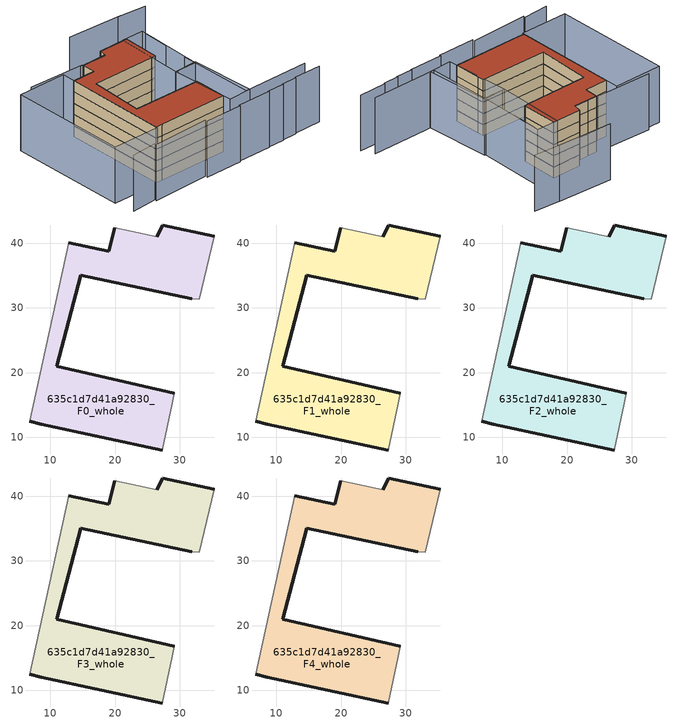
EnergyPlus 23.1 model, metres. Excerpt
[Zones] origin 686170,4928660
635c1d7d41a92830_F0_whole
 floor ground (EU_floor_Construction): 27.29,8.05 28.82,15.25 29.16,16.85 10.99,20.99 14.7,35.02 31.83,31.43 32.98,31.34 35.31,41.09 27.35,42.81 26.44,41 22.54,41.82 19.95,42.36 19.05,38.78 12.85,40.07 6.85,12.53 8.62,12.01 z0
 wall outside (EU_wall_Construction): 26.44,41 27.35,42.81 35.31,41.09 / 31.83,31.43 14.7,35.02 10.99,20.99 29.16,16.85 / 27.29,8.05 8.62,12.01 6.85,12.53 / 12.85,40.07 19.05,38.78 19.95,42.36 z0:3
 wall adiabatic (EU_wall_Construction): 19.95,42.36 22.54,41.82 26.44,41 / 35.31,41.09 32.98,31.34 31.83,31.43 / 29.16,16.85 28.82,15.25 27.29,8.05 / 6.85,12.53 12.85,40.07 z0:3
635c1d7d41a92830_F1_whole
 floor to 635c1d7d41a92830_F0_whole (EU_floor_Construction): 27.29,8.05 28.82,15.25 29.16,16.85 10.99,20.99 14.7,35.02 31.83,31.43 32.98,31.34 35.31,41.09 27.35,42.81 26.44,41 22.54,41.82 19.95,42.36 19.05,38.78 12.85,40.07 6.85,12.53 8.62,12.01 z3
 wall outside (EU_wall_Construction): 26.44,41 27.35,42.81 35.31,41.09 / 31.83,31.43 14.7,35.02 10.99,20.99 29.16,16.85 / 27.29,8.05 8.62,12.01 6.85,12.53 / 12.85,40.07 19.05,38.78 19.95,42.36 z3:6
 wall adiabatic (EU_wall_Construction): 19.95,42.36 22.54,41.82 26.44,41 / 35.31,41.09 32.98,31.34 31.83,31.43 / 29.16,16.85 28.82,15.25 27.29,8.05 / 6.85,12.53 12.85,40.07 z3:6
635c1d7d41a92830_F2_whole
 floor to 635c1d7d41a92830_F1_whole (EU_floor_Construction): 27.29,8.05 28.82,15.25 29.16,16.85 10.99,20.99 14.7,35.02 31.83,31.43 32.98,31.34 35.31,41.09 27.35,42.81 26.44,41 22.54,41.82 19.95,42.36 19.05,38.78 12.85,40.07 6.85,12.53 8.62,12.01 z6
 wall outside (EU_wall_Construction): 26.44,41 27.35,42.81 35.31,41.09 / 31.83,31.43 14.7,35.02 10.99,20.99 29.16,16.85 / 27.29,8.05 8.62,12.01 6.85,12.53 / 12.85,40.07 19.05,38.78 19.95,42.36 z6:9
 wall adiabatic (EU_wall_Construction): 19.95,42.36 22.54,41.82 26.44,41 / 35.31,41.09 32.98,31.34 31.83,31.43 / 29.16,16.85 28.82,15.25 27.29,8.05 / 6.85,12.53 12.85,40.07 z6:9
635c1d7d41a92830_F3_whole
 floor to 635c1d7d41a92830_F2_whole (EU_floor_Construction): 27.29,8.05 28.82,15.25 29.16,16.85 10.99,20.99 14.7,35.02 31.83,31.43 32.98,31.34 35.31,41.09 27.35,42.81 26.44,41 22.54,41.82 19.95,42.36 19.05,38.78 12.85,40.07 6.85,12.53 8.62,12.01 z9
 wall outside (EU_wall_Construction): 26.44,41 27.35,42.81 35.31,41.09 / 31.83,31.43 14.7,35.02 10.99,20.99 29.16,16.85 / 27.29,8.05 8.62,12.01 6.85,12.53 / 12.85,40.07 19.05,38.78 19.95,42.36 z9:12
 wall adiabatic (EU_wall_Construction): 19.95,42.36 22.54,41.82 26.44,41 / 35.31,41.09 32.98,31.34 31.83,31.43 / 29.16,16.85 28.82,15.25 27.29,8.05 / 6.85,12.53 12.85,40.07 z9:12
635c1d7d41a92830_F4_whole
 floor to 635c1d7d41a92830_F3_whole (EU_floor_Construction): 27.29,8.05 28.82,15.25 29.16,16.85 10.99,20.99 14.7,35.02 31.83,31.43 32.98,31.34 35.31,41.09 27.35,42.81 26.44,41 22.54,41.82 19.95,42.36 19.05,38.78 12.85,40.07 6.85,12.53 8.62,12.01 z12
 wall outside (EU_wall_Construction): 26.44,41 27.35,42.81 35.31,41.09 / 31.83,31.43 14.7,35.02 10.99,20.99 29.16,16.85 / 27.29,8.05 8.62,12.01 6.85,12.53 / 12.85,40.07 19.05,38.78 19.95,42.36 z12:15
 wall adiabatic (EU_wall_Construction): 19.95,42.36 22.54,41.82 26.44,41 / 35.31,41.09 32.98,31.34 31.83,31.43 / 29.16,16.85 28.82,15.25 27.29,8.05 / 6.85,12.53 12.85,40.07 z12:15
 roof outside (EU_roof_Construction): 35.31,41.09 32.98,31.34 31.83,31.43 14.7,35.02 10.99,20.99 29.16,16.85 28.82,15.25 27.29,8.05 8.62,12.01 6.85,12.53 12.85,40.07 19.05,38.78 19.95,42.36 22.54,41.82 26.44,41 27.35,42.81 z15
shading: 34.93,0.86 39.52,-0.13 / 43.68,-0.61 50.96,-2.19 / 15.7,4.39 25.91,2.32 / 39.41,0.05 43.63,-0.87 / 25.96,2.58 35.08,0.67 / 0.36,7.93 15.81,4.99 / -6.47,9.5 0.44,8.42 / 50.11,1.27 32.15,5.01 / 32.15,5.01 36.39,25.36 / 37.97,31.96 39.81,38.79 / 49.84,46.14 42.27,48.3 / 26.45,40.76 19.2,42.55 / 42.95,48.26 28.25,52.09 / 19.73,42.66 4.78,46.31 / 33.14,4.8 26.87,5.84 / 26.87,5.84 29.76,23.28 / 29.76,23.28 36.03,22.24 / 36.03,22.24 33.14,4.8 / 13.62,43.61 6.77,12.18 / 6.77,12.18 -6.08,14.98 / -6.08,14.98 0.76,46.41 / 0.76,46.41 13.62,43.61 / 40.15,40.04 35.68,21.88 / 35.68,21.88 29.83,23.32 / 29.83,23.32 34.3,41.48 / 34.3,41.48 40.15,40.04 z0:15
[Building]
EU S2 Campaign: North Axis=0; Terrain=City; Solar Distribution=FullExterior
[Site:Location]
Bologna: Latitude=44.5; Longitude=11.25; Time Zone=1; Elevation=37
[SizingPeriod:WeatherFileDays]
AnnualSizingPeriod: Begin Month=1; Begin Day of Month=1; End Month=12; End Day of Month=31; Day of Week for Start Day=Monday; Use Weather File Daylight Saving Period=No; Use Weather File Rain and Snow Indicators=No
[MATERIAL]
EU_InternalMass_Material: Roughness=MediumRough; Thickness=0.1; Conductivity=1; Density=1800; Specific Heat=900; Thermal Absorptance=0.9; Solar Absorptance=0.7; Visible Absorptance=0.7
[MATERIAL:NOMASS] Roughness=MediumRough; Thermal Absorptance=0.9; Solar Absorptance=0.7; Visible Absorptance=0.7
Name | Thermal Resistance
EU_wall_NoMass | 0.905828
EU_roof_NoMass | 0.37593
EU_floor_NoMass | 0.67114
[CONSTRUCTION]
EU_wall_Construction: EU_wall_NoMass
EU_roof_Construction: EU_roof_NoMass
EU_floor_Construction: EU_floor_NoMass
EU_InternalMass_Construction: EU_InternalMass_Material
[ZONE] Type=1; Multiplier=1; Ceiling Height=autocalculate; Volume=1197.82; Floor Area=autocalculate; Part of Total Floor Area=Yes
635c1d7d41a92830_F0_whole; 635c1d7d41a92830_F1_whole; 635c1d7d41a92830_F2_whole; 635c1d7d41a92830_F3_whole; 635c1d7d41a92830_F4_whole
[INTERNALMASS] Construction=EU_InternalMass_Construction; Surface Area=399.274
Name | Zone or ZoneList
635c1d7d41a92830_F0_whole_EU_InternalMass | 635c1d7d41a92830_F0_whole
635c1d7d41a92830_F1_whole_EU_InternalMass | 635c1d7d41a92830_F1_whole
635c1d7d41a92830_F2_whole_EU_InternalMass | 635c1d7d41a92830_F2_whole
635c1d7d41a92830_F3_whole_EU_InternalMass | 635c1d7d41a92830_F3_whole
635c1d7d41a92830_F4_whole_EU_InternalMass | 635c1d7d41a92830_F4_whole
[OTHEREQUIPMENT] Fuel Type=Electricity; Design Level Calculation Method=Watts/Area; Power per Zone Floor Area=1; Fraction Latent=0; Fraction Radiant=0; Fraction Lost=0; Carbon Dioxide Generation Rate=0; EndUse Subcategory=EU_Step8_InternalGains
Name | Zone or ZoneList or Space or SpaceList | Schedule
EU_Step8_InternalGain_635c1d7d41a92830_F0_whole_f000 | 635c1d7d41a92830_F0_whole | EU_Step8_GainSchedule_635c1d7d41a92830_F0_whole_f000
EU_Step8_InternalGain_635c1d7d41a92830_F1_whole_f000 | 635c1d7d41a92830_F1_whole | EU_Step8_GainSchedule_635c1d7d41a92830_F1_whole_f000
EU_Step8_InternalGain_635c1d7d41a92830_F2_whole_f000 | 635c1d7d41a92830_F2_whole | EU_Step8_GainSchedule_635c1d7d41a92830_F2_whole_f000
EU_Step8_InternalGain_635c1d7d41a92830_F3_whole_f000 | 635c1d7d41a92830_F3_whole | EU_Step8_GainSchedule_635c1d7d41a92830_F3_whole_f000
EU_Step8_InternalGain_635c1d7d41a92830_F4_whole_f000 | 635c1d7d41a92830_F4_whole | EU_Step8_GainSchedule_635c1d7d41a92830_F4_whole_f000
[ZONEVENTILATION:DESIGNFLOWRATE] Schedule=EU_AlwaysOn; Design Flow Rate Calculation Method=AirChanges/Hour; Air Changes per Hour=0.73129; Ventilation Type=Natural; Fan Pressure Rise=0; Fan Total Efficiency=1; Constant Term Coefficient=1; Temperature Term Coefficient=0; Velocity Term Coefficient=0; Velocity Squared Term Coefficient=0; Minimum Indoor Temperature=-100; Maximum Indoor Temperature=100; Delta Temperature=-100; Minimum Outdoor Temperature=-100; Maximum Outdoor Temperature=100; Maximum Wind Speed=40
Name | Zone or ZoneList or Space or SpaceList
EU_ConstantAir_635c1d7d41a92830_F0_whole | 635c1d7d41a92830_F0_whole
EU_ConstantAir_635c1d7d41a92830_F1_whole | 635c1d7d41a92830_F1_whole
EU_ConstantAir_635c1d7d41a92830_F2_whole | 635c1d7d41a92830_F2_whole
EU_ConstantAir_635c1d7d41a92830_F3_whole | 635c1d7d41a92830_F3_whole
EU_ConstantAir_635c1d7d41a92830_F4_whole | 635c1d7d41a92830_F4_whole
[HVACTEMPLATE:THERMOSTAT] Constant Heating Setpoint=20; Constant Cooling Setpoint=50
EU_HeatOnly_635c1d7d41a92830_F0_whole; EU_HeatOnly_635c1d7d41a92830_F1_whole; EU_HeatOnly_635c1d7d41a92830_F2_whole; EU_HeatOnly_635c1d7d41a92830_F3_whole; EU_HeatOnly_635c1d7d41a92830_F4_whole
[HVACTEMPLATE:ZONE:IDEALLOADSAIRSYSTEM] System Availability Schedule=EU_AlwaysOn; Maximum Heating Supply Air Temperature=50; Minimum Cooling Supply Air Temperature=13; Maximum Heating Supply Air Humidity Ratio=0.0156; Minimum Cooling Supply Air Humidity Ratio=0.0077; Heating Limit=NoLimit; Cooling Limit=NoLimit; Heating Availability Schedule=EU_AlwaysOn; Cooling Availability Schedule=EU_CoolingOff; Dehumidification Control Type=ConstantSensibleHeatRatio; Cooling Sensible Heat Ratio=0.7; Dehumidification Setpoint=60; Humidification Control Type=None; Humidification Setpoint=30; Outdoor Air Method=None; Outdoor Air Flow Rate per Person=0.00944; Outdoor Air Flow Rate per Zone Floor Area=0; Outdoor Air Flow Rate per Zone=0; Demand Controlled Ventilation Type=None; Outdoor Air Economizer Type=NoEconomizer; Heat Recovery Type=None; Sensible Heat Recovery Effectiveness=0.7; Latent Heat Recovery Effectiveness=0.65
Name | Template Thermostat
635c1d7d41a92830_F0_whole | EU_HeatOnly_635c1d7d41a92830_F0_whole
635c1d7d41a92830_F1_whole | EU_HeatOnly_635c1d7d41a92830_F1_whole
635c1d7d41a92830_F2_whole | EU_HeatOnly_635c1d7d41a92830_F2_whole
635c1d7d41a92830_F3_whole | EU_HeatOnly_635c1d7d41a92830_F3_whole
635c1d7d41a92830_F4_whole | EU_HeatOnly_635c1d7d41a92830_F4_whole
[SIZING:ZONE] Zone Cooling Design Supply Air Temperature Input Method=SupplyAirTemperature; Zone Cooling Design Supply Air Temperature=13; Zone Heating Design Supply Air Temperature Input Method=SupplyAirTemperature; Zone Heating Design Supply Air Temperature=50; Zone Cooling Design Supply Air Humidity Ratio=0.008; Zone Heating Design Supply Air Humidity Ratio=0.008; Cooling Design Air Flow Method=DesignDay; Cooling Design Air Flow Rate=0; Cooling Minimum Air Flow per Zone Floor Area=0.000762; Cooling Minimum Air Flow=0; Cooling Minimum Air Flow Fraction=0.2; Heating Design Air Flow Method=DesignDay; Heating Design Air Flow Rate=0; Heating Maximum Air Flow per Zone Floor Area=0.002032; Heating Maximum Air Flow=0.141576; Heating Maximum Air Flow Fraction=0.3; Account for Dedicated Outdoor Air System=No; Dedicated Outdoor Air System Control Strategy=NeutralSupplyAir; Dedicated Outdoor Air Low Setpoint Temperature for Design=autosize; Dedicated Outdoor Air High Setpoint Temperature for Design=autosize; Zone Load Sizing Method=Sensible Load Only No Latent Load; Zone Latent Cooling Design Supply Air Humidity Ratio Input Method=HumidityRatioDifference; Zone Cooling Design Supply Air Humidity Ratio Difference=0.005; Zone Latent Heating Design Supply Air Humidity Ratio Input Method=HumidityRatioDifference; Zone Humidification Design Supply Air Humidity Ratio Difference=0.005
635c1d7d41a92830_F0_whole; 635c1d7d41a92830_F1_whole; 635c1d7d41a92830_F2_whole; 635c1d7d41a92830_F3_whole; 635c1d7d41a92830_F4_whole
[SCHEDULE:CONSTANT]
Name | Hourly Value
EU_AlwaysOn | 1
EU_CoolingOff | 0
[SCHEDULE:FILE] Column Number=1; Rows to Skip at Top=0; Number of Hours of Data=8760; Column Separator=Comma; Interpolate to Timestep=No; Minutes per Item=60; Adjust Schedule for Daylight Savings=Yes
Name | File
EU_Step8_GainSchedule_635c1d7d41a92830_F0_whole_f000 | ../../schedules/635c1d7d41a92830/635c1d7d41a92830_F0_whole_f000_gain.csv
EU_Step8_GainSchedule_635c1d7d41a92830_F1_whole_f000 | ../../schedules/635c1d7d41a92830/635c1d7d41a92830_F1_whole_f000_gain.csv
EU_Step8_GainSchedule_635c1d7d41a92830_F2_whole_f000 | ../../schedules/635c1d7d41a92830/635c1d7d41a92830_F2_whole_f000_gain.csv
EU_Step8_GainSchedule_635c1d7d41a92830_F3_whole_f000 | ../../schedules/635c1d7d41a92830/635c1d7d41a92830_F3_whole_f000_gain.csv
EU_Step8_GainSchedule_635c1d7d41a92830_F4_whole_f000 | ../../schedules/635c1d7d41a92830/635c1d7d41a92830_F4_whole_f000_gain.csv
